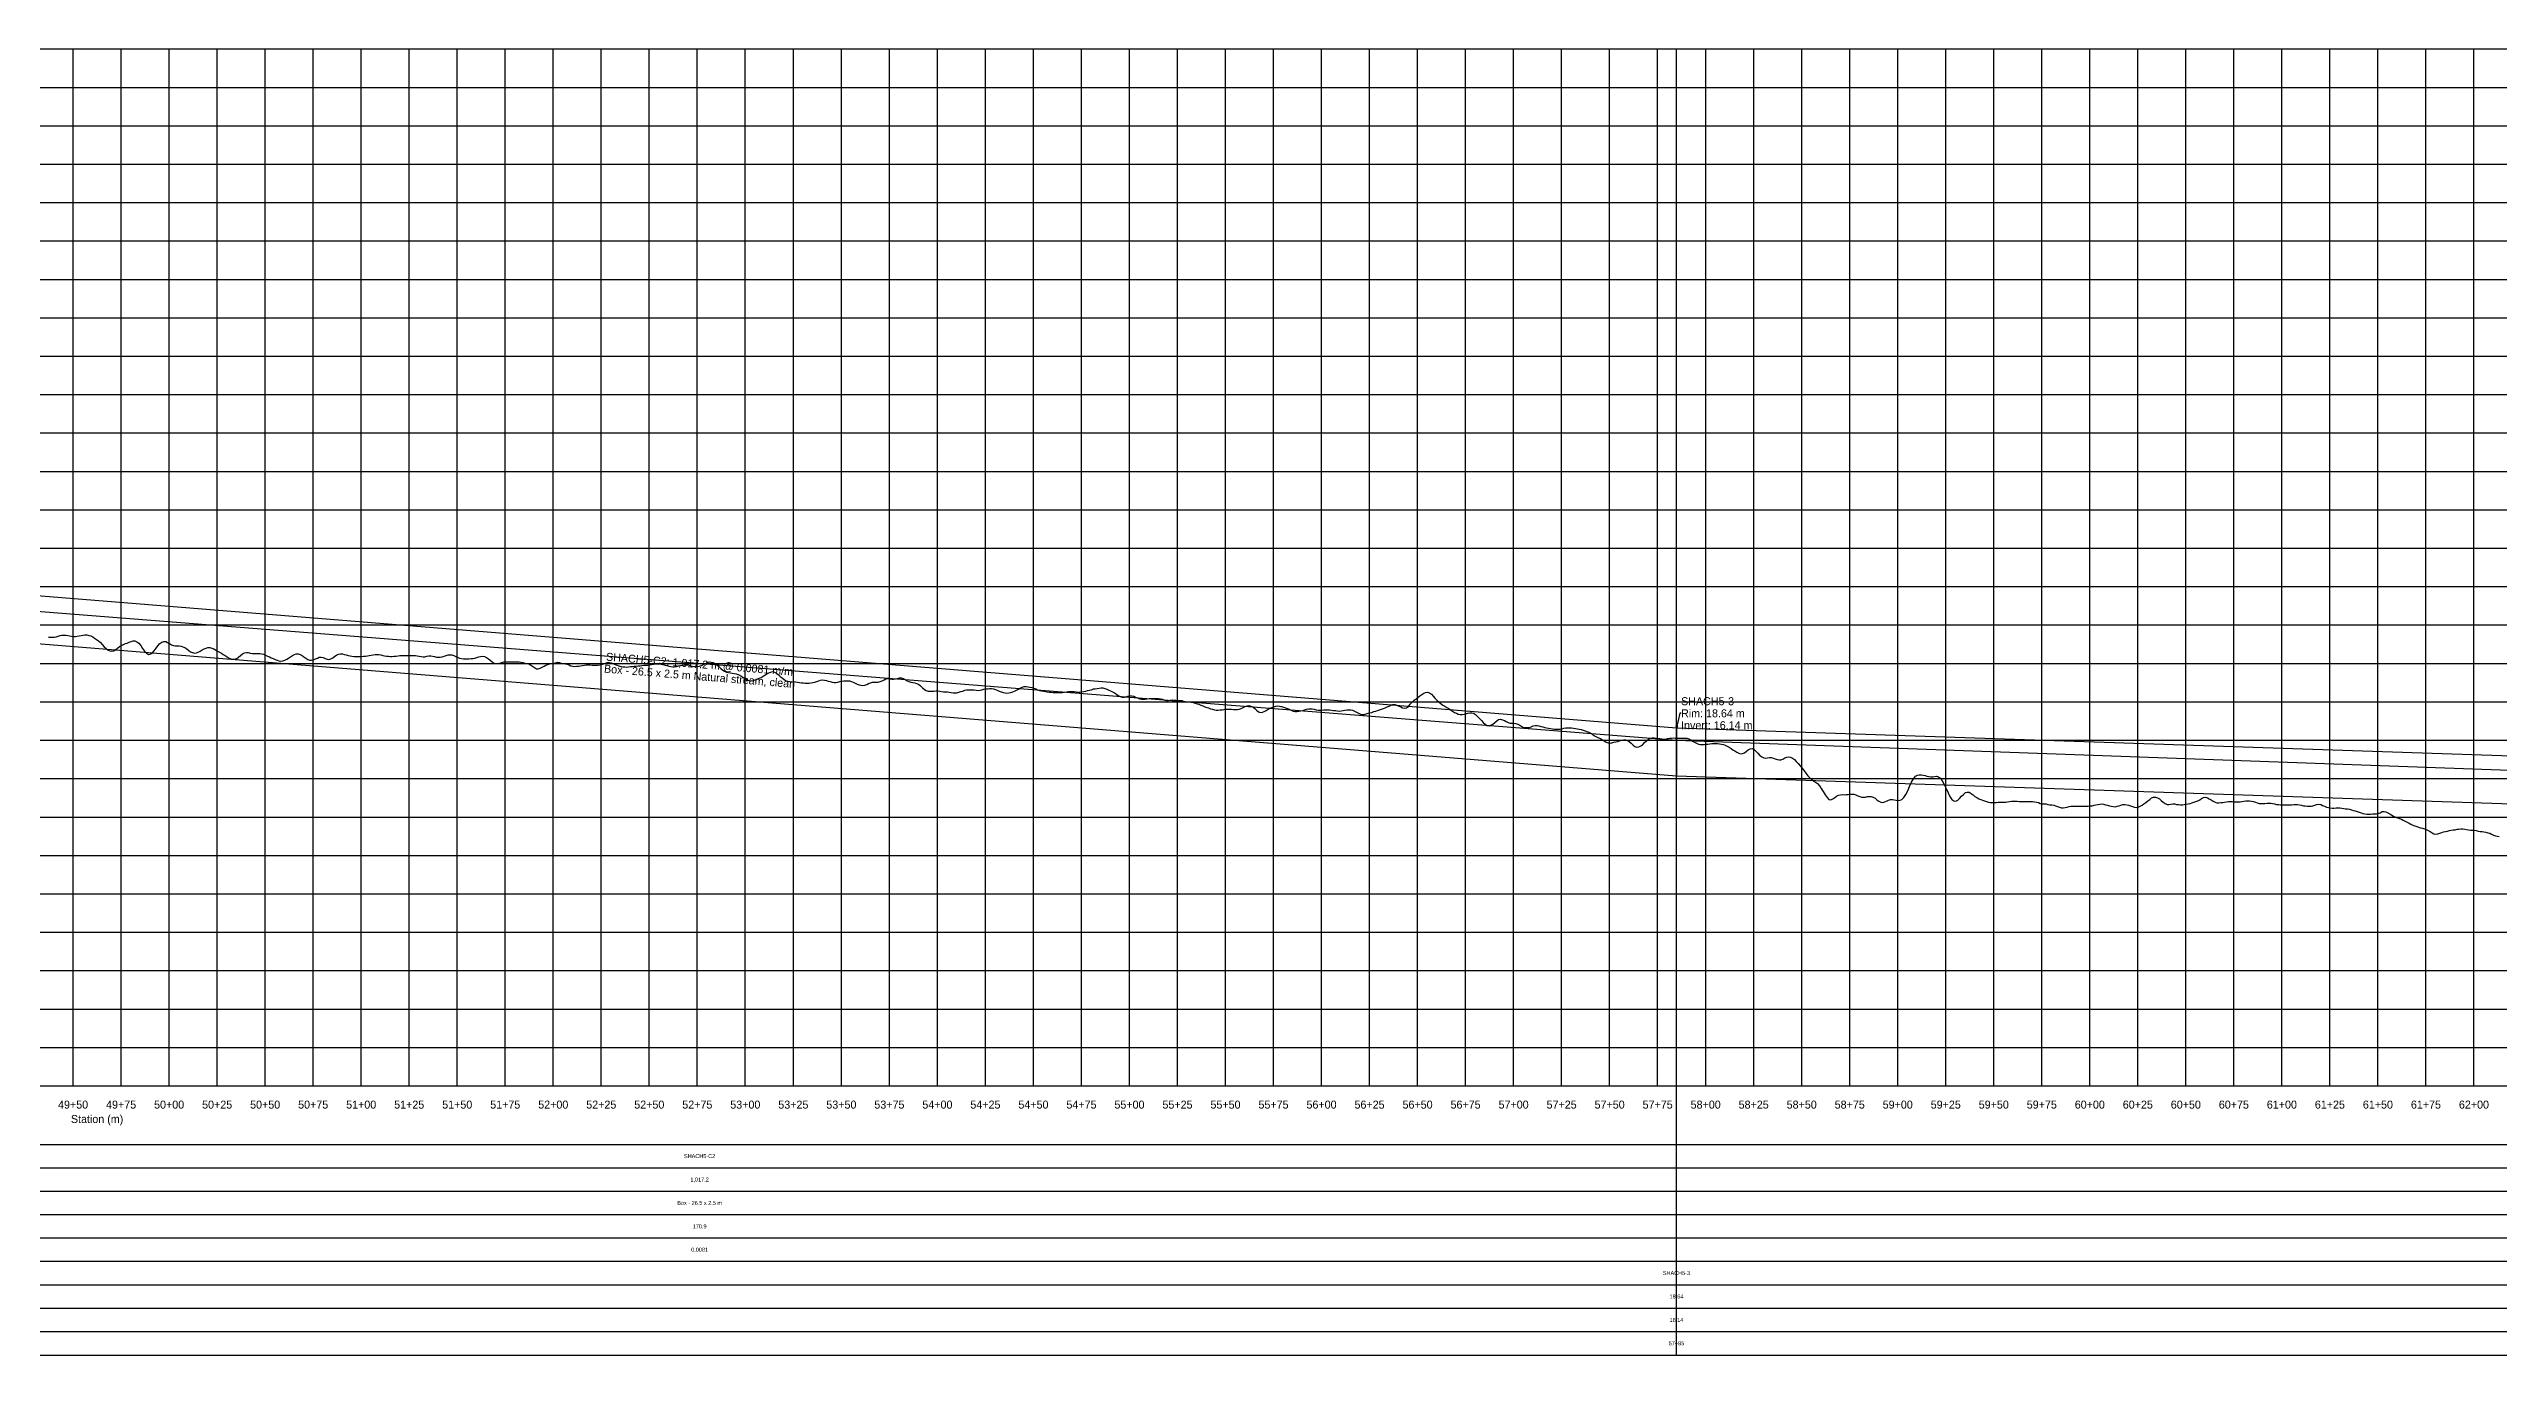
# Model space of a CAD drawing. Extents: x -64 to 9953, y -140 to 549.
# Drawn here: x 4937 to 6213, y -140 to 540 of the extents above; entities that cross this region are included whole.
import ezdxf
from ezdxf.enums import TextEntityAlignment as Align

# ---------------------------------------------------------------- set-up
doc = ezdxf.new("R2010")
doc.units = 0
for name, color, linetype in [('Annotation', 7, 'Continuous'), ('Annotation_Table', 254, 'Continuous'), ('Crown', 7, 'Continuous'), ('Grid', 254, 'Continuous'), ('Grid_Text', 7, 'Continuous'), ('Ground_Elevation', 3, 'Continuous'), ('Hydraulic_Grade', 5, 'Continuous'), ('Invert', 7, 'Continuous'), ('Structure', 7, 'Continuous')]:
    doc.layers.add(name, color=color, linetype=linetype)

msp = doc.modelspace()

# ---------------------------------------------------------------- linework, layer by layer
at = {"layer": 'Annotation', "color": 0}
msp.add_lwpolyline([(5787.2, 194), (5786.5, 194), (5784.8, 186.4)], dxfattribs=at)
msp.add_lwpolyline([(5784.8, 186.4), (5784.6, 187.4), (5785.4, 187.2)], close=True, dxfattribs=at)
at = {"layer": 'Annotation_Table', "color": 254}
for points in [[(5784.8, -140.2), (5784.8, 540)], [(-25, -30.5), (9925, -30.5)], [(-25, -42.7), (9925, -42.7)], [(-25, -54.9), (9925, -54.9)], [(-25, -67.1), (9925, -67.1)], [(-25, -79.2), (9925, -79.2)], [(-25, -91.4), (9925, -91.4)], [(-25, -103.6), (9925, -103.6)], [(-25, -115.8), (9925, -115.8)], [(-25, -128), (9925, -128)], [(-25, -140.2), (9925, -140.2)]]:
    msp.add_lwpolyline(points, dxfattribs=at)
at = {"layer": 'Crown', "color": 0}
for points in [[(4767.6, 268.5), (5784.8, 186.4)], [(5784.8, 186.4), (5784.8, 186.4)], [(5784.8, 186.4), (7182.6, 139.5)]]:
    msp.add_lwpolyline(points, dxfattribs=at)
at = {"layer": 'Grid', "color": 254}
for points in [[(-25, 540), (9925, 540)], [(4950, 0), (4950, 540)], [(4975, 0), (4975, 540)], [(5000, 0), (5000, 540)], [(5025, 0), (5025, 540)], [(5050, 0), (5050, 540)], [(5075, 0), (5075, 540)], [(5100, 0), (5100, 540)], [(5125, 0), (5125, 540)], [(5150, 0), (5150, 540)], [(5175, 0), (5175, 540)], [(5200, 0), (5200, 540)], [(5225, 0), (5225, 540)], [(5250, 0), (5250, 540)], [(5275, 0), (5275, 540)], [(5300, 0), (5300, 540)], [(5325, 0), (5325, 540)], [(5350, 0), (5350, 540)], [(5375, 0), (5375, 540)], [(5400, 0), (5400, 540)], [(5425, 0), (5425, 540)], [(5450, 0), (5450, 540)], [(5475, 0), (5475, 540)], [(5500, 0), (5500, 540)], [(5525, 0), (5525, 540)], [(5550, 0), (5550, 540)], [(5575, 0), (5575, 540)], [(5600, 0), (5600, 540)], [(5625, 0), (5625, 540)], [(5650, 0), (5650, 540)], [(5675, 0), (5675, 540)], [(5700, 0), (5700, 540)], [(5725, 0), (5725, 540)], [(5750, 0), (5750, 540)], [(5775, 0), (5775, 540)], [(5800, 0), (5800, 540)], [(5825, 0), (5825, 540)], [(5850, 0), (5850, 540)], [(5875, 0), (5875, 540)], [(5900, 0), (5900, 540)], [(5925, 0), (5925, 540)], [(5950, 0), (5950, 540)], [(5975, 0), (5975, 540)], [(6000, 0), (6000, 540)], [(6025, 0), (6025, 540)], [(6050, 0), (6050, 540)], [(6075, 0), (6075, 540)], [(6100, 0), (6100, 540)], [(6125, 0), (6125, 540)], [(6150, 0), (6150, 540)], [(6175, 0), (6175, 540)], [(6200, 0), (6200, 540)], [(-25, 520), (9925, 520)], [(-25, 500), (9925, 500)], [(-25, 480), (9925, 480)], [(-25, 460), (9925, 460)], [(-25, 440), (9925, 440)], [(-25, 420), (9925, 420)], [(-25, 400), (9925, 400)], [(-25, 380), (9925, 380)], [(-25, 360), (9925, 360)], [(-25, 340), (9925, 340)], [(-25, 320), (9925, 320)], [(-25, 300), (9925, 300)], [(-25, 280), (9925, 280)], [(-25, 260), (9925, 260)], [(-25, 240), (9925, 240)], [(-25, 220), (9925, 220)], [(-25, 200), (9925, 200)], [(-25, 180), (9925, 180)], [(-25, 160), (9925, 160)], [(-25, 140), (9925, 140)], [(-25, 120), (9925, 120)], [(-25, 100), (9925, 100)], [(-25, 80), (9925, 80)], [(-25, 60), (9925, 60)], [(-25, 40), (9925, 40)], [(-25, 20), (9925, 20)], [(-25, 0), (9925, 0)]]:
    msp.add_lwpolyline(points, dxfattribs=at)
at = {"layer": 'Ground_Elevation', "color": 3}
msp.add_lwpolyline([(4937.2, 233.6), (4938.2, 233.6), (4939.2, 233.6), (4940.2, 233.7), (4941.2, 233.9), (4942.2, 234.2), (4943.2, 234.5), (4944.2, 234.7), (4945.2, 234.7), (4946.2, 234.7), (4947.2, 234.5), (4948.2, 234.3), (4949.2, 234.1), (4950.2, 234), (4951.2, 234), (4952.2, 234.1), (4953.2, 234.3), (4954.2, 234.5), (4955.2, 234.7), (4956.2, 234.8), (4957.2, 234.8), (4958.2, 234.6), (4959.2, 234.3), (4960.2, 233.9), (4961.2, 233.2), (4962.2, 232.5), (4963.2, 231.8), (4964.2, 230.9), (4965.2, 229.8), (4966.2, 228.7), (4967.2, 227.7), (4968.2, 226.9), (4969.2, 226.5), (4970.2, 226.3), (4971.2, 226.6), (4972.2, 227.2), (4973.2, 228), (4974.2, 228.8), (4975.2, 229.4), (4976.2, 229.9), (4977.2, 230.3), (4978.2, 230.6), (4979.2, 231), (4980.2, 231.4), (4981.2, 231.7), (4982.2, 231.7), (4983.2, 231.3), (4984.2, 230.5), (4985.2, 229.3), (4986.2, 227.8), (4987.2, 226.4), (4988.2, 225.3), (4989.2, 224.7), (4990.2, 224.8), (4991.2, 225.4), (4992.2, 226.5), (4993.2, 227.9), (4994.2, 229.2), (4995.2, 230.3), (4996.2, 231.1), (4997.2, 231.4), (4998.2, 231.4), (4999.2, 230.9), (5000.2, 230.3), (5001.2, 229.7), (5002.2, 229.3), (5003.2, 229.2), (5004.2, 229.2), (5005.2, 229.2), (5006.2, 229), (5007.2, 228.7), (5008.2, 228.2), (5009.2, 227.6), (5010.2, 226.8), (5011.2, 226.1), (5012.2, 225.7), (5013.2, 225.4), (5014.2, 225.5), (5015.2, 225.9), (5016.2, 226.4), (5017.2, 227), (5018.2, 227.6), (5019.2, 228), (5020.2, 228.2), (5021.2, 228.2), (5022.2, 228), (5023.2, 227.6), (5024.2, 227), (5025.2, 226.4), (5026.2, 225.9), (5027.2, 225.3), (5028.2, 224.7), (5029.2, 224.1), (5030.2, 223.4), (5031.2, 222.8), (5032.2, 222.4), (5033.2, 222.2), (5034.2, 222.2), (5035.2, 222.6), (5036.2, 223.3), (5037.2, 224.1), (5038.2, 224.9), (5039.2, 225.5), (5040.2, 225.7), (5041.2, 225.6), (5042.2, 225.4), (5043.2, 225.2), (5044.2, 225.2), (5045.2, 225.2), (5046.2, 225.2), (5047.2, 225.2), (5048.2, 225), (5049.2, 224.8), (5050.2, 224.3), (5051.2, 223.8), (5052.2, 223.4), (5053.2, 222.9), (5054.2, 222.5), (5055.2, 222.1), (5056.2, 221.7), (5057.2, 221.4), (5058.2, 221.2), (5059.2, 221.3), (5060.2, 221.7), (5061.2, 222.2), (5062.2, 222.8), (5063.2, 223.5), (5064.2, 224.1), (5065.2, 224.7), (5066.2, 224.9), (5067.2, 224.9), (5068.2, 224.7), (5069.2, 224.2), (5070.2, 223.5), (5071.2, 222.8), (5072.2, 222.1), (5073.2, 221.6), (5074.2, 221.6), (5075.2, 221.9), (5076.2, 222.3), (5077.2, 222.8), (5078.2, 223.2), (5079.2, 223.2), (5080.2, 223), (5081.2, 222.6), (5082.2, 222.2), (5083.2, 222.1), (5084.2, 222.3), (5085.2, 222.9), (5086.2, 223.7), (5087.2, 224.3), (5088.2, 224.8), (5089.2, 224.9), (5090.2, 224.9), (5091.2, 224.7), (5092.2, 224.5), (5093.2, 224.2), (5094.2, 223.9), (5095.2, 223.8), (5096.2, 223.6), (5097.2, 223.6), (5098.2, 223.6), (5099.2, 223.6), (5100.2, 223.6), (5101.2, 223.7), (5102.2, 223.8), (5103.2, 224), (5104.2, 224.1), (5105.2, 224.3), (5106.2, 224.4), (5107.2, 224.6), (5108.2, 224.7), (5109.2, 224.6), (5110.2, 224.4), (5111.2, 224.1), (5112.2, 223.9), (5113.2, 223.8), (5114.2, 223.7), (5115.2, 223.6), (5116.2, 223.6), (5117.2, 223.7), (5118.2, 223.8), (5119.2, 223.9), (5120.2, 224.1), (5121.2, 224.1), (5122.2, 224.1), (5123.2, 224.1), (5124.2, 224.2), (5125.2, 224.1), (5126.2, 224.1), (5127.2, 224.1), (5128.2, 224.1), (5129.2, 223.9), (5130.2, 223.8), (5131.2, 223.6), (5132.2, 223.5), (5133.2, 223.5), (5134.2, 223.7), (5135.2, 223.9), (5136.2, 223.9), (5137.2, 223.8), (5138.2, 223.6), (5139.2, 223.3), (5140.2, 223.2), (5141.2, 223.2), (5142.2, 223.4), (5143.2, 223.7), (5144.2, 224.1), (5145.2, 224.4), (5146.2, 224.5), (5147.2, 224.4), (5148.2, 224.1), (5149.2, 223.6), (5150.2, 223.2), (5151.2, 222.8), (5152.2, 222.5), (5153.2, 222.4), (5154.2, 222.3), (5155.2, 222.3), (5156.2, 222.4), (5157.2, 222.5), (5158.2, 222.6), (5159.2, 222.8), (5160.2, 223.1), (5161.2, 223.4), (5162.2, 223.6), (5163.2, 223.7), (5164.2, 223.6), (5165.2, 223.1), (5166.2, 222.4), (5167.2, 221.6), (5168.2, 220.9), (5169.2, 220.2), (5170.2, 220), (5171.2, 220), (5172.2, 220.2), (5173.2, 220.5), (5174.2, 220.8), (5175.2, 220.9), (5176.2, 220.9), (5177.2, 220.9), (5178.2, 220.8), (5179.2, 220.8), (5180.2, 220.8), (5181.2, 220.8), (5182.2, 220.8), (5183.2, 220.6), (5184.2, 220.4), (5185.2, 220.2), (5186.2, 220), (5187.2, 219.7), (5188.2, 219.2), (5189.2, 218.5), (5190.2, 217.8), (5191.2, 217.2), (5192.2, 217.1), (5193.2, 217.5), (5194.2, 218.1), (5195.2, 218.6), (5196.2, 219.1), (5197.2, 219.4), (5198.2, 219.7), (5199.2, 220), (5200.2, 220.2), (5201.2, 220.3), (5202.2, 220.6), (5203.2, 220.5), (5204.2, 220.2), (5205.2, 220), (5206.2, 219.8), (5207.2, 219.6), (5208.2, 219.2), (5209.2, 218.8), (5210.2, 218.5), (5211.2, 218.4), (5212.2, 218.5), (5213.2, 218.6), (5214.2, 218.8), (5215.2, 218.9), (5216.2, 219.1), (5217.2, 219.2), (5218.2, 219.2), (5219.2, 219.2), (5220.2, 219.1), (5221.2, 219.1), (5222.2, 219), (5223.2, 219.1), (5224.2, 219.3), (5225.2, 219.5), (5226.2, 219.8), (5227.2, 220.1), (5228.2, 220.4), (5229.2, 220.4), (5230.2, 220.3), (5231.2, 220), (5232.2, 219.5), (5233.2, 219.1), (5234.2, 218.7), (5235.2, 218.4), (5236.2, 218.2), (5237.2, 218.2), (5238.2, 218.1), (5239.2, 218.2), (5240.2, 218.3), (5241.2, 218.4), (5242.2, 218.5), (5243.2, 218.6), (5244.2, 218.7), (5245.2, 218.8), (5246.2, 218.9), (5247.2, 219), (5248.2, 219.1), (5249.2, 219.1), (5250.2, 219.3), (5251.2, 219.4), (5252.2, 219.6), (5253.2, 219.7), (5254.2, 219.8), (5255.2, 219.7), (5256.2, 219.6), (5257.2, 219.4), (5258.2, 219.1), (5259.2, 218.9), (5260.2, 218.6), (5261.2, 218.4), (5262.2, 218.2), (5263.2, 218.2), (5264.2, 218.4), (5265.2, 218.7), (5266.2, 218.9), (5267.2, 219.1), (5268.2, 219.2), (5269.2, 219.3), (5270.2, 219.2), (5271.2, 218.9), (5272.2, 218.6), (5273.2, 218.4), (5274.2, 218.4), (5275.2, 218.4), (5276.2, 218.6), (5277.2, 218.9), (5278.2, 219.4), (5279.2, 220), (5280.2, 220.5), (5281.2, 220.8), (5282.2, 220.7), (5283.2, 220.5), (5284.2, 219.9), (5285.2, 219.2), (5286.2, 218.3), (5287.2, 217.3), (5288.2, 216.5), (5289.2, 215.9), (5290.2, 215.5), (5291.2, 215.2), (5292.2, 215.1), (5293.2, 214.9), (5294.2, 214.8), (5295.2, 214.5), (5296.2, 214.2), (5297.2, 213.8), (5298.2, 213.2), (5299.2, 212.5), (5300.2, 211.8), (5301.2, 211.3), (5302.2, 211.1), (5303.2, 211), (5304.2, 211.1), (5305.2, 211.4), (5306.2, 211.8), (5307.2, 212.3), (5308.2, 212.7), (5309.2, 213.3), (5310.2, 213.9), (5311.2, 214.5), (5312.2, 215.1), (5313.2, 215.5), (5314.2, 215.7), (5315.2, 215.4), (5316.2, 214.9), (5317.2, 214.1), (5318.2, 213.2), (5319.2, 212.4), (5320.2, 211.6), (5321.2, 211), (5322.2, 210.7), (5323.2, 210.5), (5324.2, 210.4), (5325.2, 210.5), (5326.2, 210.4), (5327.2, 210.3), (5328.2, 210.1), (5329.2, 209.9), (5330.2, 209.8), (5331.2, 209.7), (5332.2, 209.7), (5333.2, 209.7), (5334.2, 209.8), (5335.2, 210), (5336.2, 210.2), (5337.2, 210.6), (5338.2, 210.9), (5339.2, 211.2), (5340.2, 211.4), (5341.2, 211.3), (5342.2, 211.1), (5343.2, 210.8), (5344.2, 210.5), (5345.2, 210.2), (5346.2, 210.1), (5347.2, 210.1), (5348.2, 210.3), (5349.2, 210.5), (5350.2, 210.7), (5351.2, 210.9), (5352.2, 211), (5353.2, 211), (5354.2, 210.9), (5355.2, 210.6), (5356.2, 210.2), (5357.2, 209.7), (5358.2, 209.2), (5359.2, 208.9), (5360.2, 208.6), (5361.2, 208.5), (5362.2, 208.7), (5363.2, 209), (5364.2, 209.5), (5365.2, 209.9), (5366.2, 210.2), (5367.2, 210.3), (5368.2, 210.3), (5369.2, 210.3), (5370.2, 210.5), (5371.2, 211), (5372.2, 211.5), (5373.2, 211.9), (5374.2, 212.1), (5375.2, 212), (5376.2, 211.8), (5377.2, 211.8), (5378.2, 211.9), (5379.2, 212.1), (5380.2, 212.4), (5381.2, 212.5), (5382.2, 212.1), (5383.2, 211.6), (5384.2, 211), (5385.2, 210.5), (5386.2, 210.2), (5387.2, 210), (5388.2, 209.8), (5389.2, 209.6), (5390.2, 209.1), (5391.2, 208.3), (5392.2, 207.3), (5393.2, 206.4), (5394.2, 205.9), (5395.2, 205.6), (5396.2, 205.5), (5397.2, 205.5), (5398.2, 205.6), (5399.2, 205.7), (5400.2, 205.7), (5401.2, 205.6), (5402.2, 205.4), (5403.2, 205.2), (5404.2, 205.2), (5405.2, 205.2), (5406.2, 205.1), (5407.2, 204.9), (5408.2, 204.7), (5409.2, 204.7), (5410.2, 204.7), (5411.2, 205), (5412.2, 205.3), (5413.2, 205.6), (5414.2, 206), (5415.2, 206.2), (5416.2, 206.3), (5417.2, 206.3), (5418.2, 206.3), (5419.2, 206.2), (5420.2, 206.1), (5421.2, 205.9), (5422.2, 206.1), (5423.2, 206.3), (5424.2, 206.5), (5425.2, 206.7), (5426.2, 206.8), (5427.2, 206.9), (5428.2, 206.9), (5429.2, 206.8), (5430.2, 206.4), (5431.2, 206), (5432.2, 205.6), (5433.2, 205.2), (5434.2, 204.8), (5435.2, 204.6), (5436.2, 204.5), (5437.2, 204.6), (5438.2, 204.9), (5439.2, 205.2), (5440.2, 205.6), (5441.2, 206.1), (5442.2, 206.6), (5443.2, 207.2), (5444.2, 207.6), (5445.2, 207.9), (5446.2, 207.9), (5447.2, 207.8), (5448.2, 207.6), (5449.2, 207.4), (5450.2, 207.1), (5451.2, 206.7), (5452.2, 206.2), (5453.2, 205.9), (5454.2, 205.7), (5455.2, 205.5), (5456.2, 205.3), (5457.2, 205.2), (5458.2, 205.1), (5459.2, 205), (5460.2, 204.9), (5461.2, 204.8), (5462.2, 204.8), (5463.2, 204.8), (5464.2, 204.8), (5465.2, 204.9), (5466.2, 205), (5467.2, 205.2), (5468.2, 205.3), (5469.2, 205.3), (5470.2, 205.3), (5471.2, 205.3), (5472.2, 205.2), (5473.2, 205.1), (5474.2, 205.1), (5475.2, 205.2), (5476.2, 205.3), (5477.2, 205.5), (5478.2, 205.8), (5479.2, 206), (5480.2, 206.3), (5481.2, 206.7), (5482.2, 206.8), (5483.2, 207), (5484.2, 207.1), (5485.2, 207.2), (5486.2, 207.2), (5487.2, 206.9), (5488.2, 206.6), (5489.2, 206.1), (5490.2, 205.7), (5491.2, 205.2), (5492.2, 204.6), (5493.2, 203.9), (5494.2, 203.3), (5495.2, 202.8), (5496.2, 202.5), (5497.2, 202.4), (5498.2, 202.6), (5499.2, 202.9), (5500.2, 203.1), (5501.2, 203.1), (5502.2, 202.9), (5503.2, 202.5), (5504.2, 202), (5505.2, 201.6), (5506.2, 201.4), (5507.2, 201.4), (5508.2, 201.4), (5509.2, 201.6), (5510.2, 201.7), (5511.2, 201.8), (5512.2, 201.7), (5513.2, 201.7), (5514.2, 201.7), (5515.2, 201.7), (5516.2, 201.6), (5517.2, 201.3), (5518.2, 200.9), (5519.2, 200.7), (5520.2, 200.7), (5521.2, 200.8), (5522.2, 201), (5523.2, 200.9), (5524.2, 200.8), (5525.2, 200.7), (5526.2, 200.6), (5527.2, 200.6), (5528.2, 200.4), (5529.2, 200.2), (5530.2, 200), (5531.2, 199.9), (5532.2, 199.8), (5533.2, 199.6), (5534.2, 199.3), (5535.2, 199), (5536.2, 198.7), (5537.2, 198.3), (5538.2, 197.9), (5539.2, 197.4), (5540.2, 197.1), (5541.2, 196.8), (5542.2, 196.4), (5543.2, 196.1), (5544.2, 195.8), (5545.2, 195.7), (5546.2, 195.7), (5547.2, 195.8), (5548.2, 195.9), (5549.2, 196), (5550.2, 196.1), (5551.2, 196.2), (5552.2, 196.1), (5553.2, 196.1), (5554.2, 196), (5555.2, 196), (5556.2, 196), (5557.2, 196.1), (5558.2, 196.5), (5559.2, 197), (5560.2, 197.5), (5561.2, 197.9), (5562.2, 198), (5563.2, 197.8), (5564.2, 197.3), (5565.2, 196.5), (5566.2, 195.6), (5567.2, 194.8), (5568.2, 194.5), (5569.2, 194.6), (5570.2, 195), (5571.2, 195.5), (5572.2, 196.1), (5573.2, 196.6), (5574.2, 197), (5575.2, 197.4), (5576.2, 197.7), (5577.2, 197.9), (5578.2, 197.8), (5579.2, 197.6), (5580.2, 197.2), (5581.2, 196.9), (5582.2, 196.5), (5583.2, 196.2), (5584.2, 195.7), (5585.2, 195.2), (5586.2, 194.9), (5587.2, 194.9), (5588.2, 195.1), (5589.2, 195.3), (5590.2, 195.5), (5591.2, 195.8), (5592.2, 196.2), (5593.2, 196.4), (5594.2, 196.4), (5595.2, 196.3), (5596.2, 196.1), (5597.2, 195.9), (5598.2, 195.7), (5599.2, 195.7), (5600.2, 195.7), (5601.2, 195.8), (5602.2, 195.9), (5603.2, 195.9), (5604.2, 195.8), (5605.2, 195.6), (5606.2, 195.5), (5607.2, 195.4), (5608.2, 195.3), (5609.2, 195.2), (5610.2, 195.3), (5611.2, 195.5), (5612.2, 195.7), (5613.2, 195.9), (5614.2, 195.9), (5615.2, 195.8), (5616.2, 195.6), (5617.2, 195.1), (5618.2, 194.6), (5619.2, 194), (5620.2, 193.5), (5621.2, 193.3), (5622.2, 193.4), (5623.2, 193.7), (5624.2, 194), (5625.2, 194.3), (5626.2, 194.5), (5627.2, 194.9), (5628.2, 195.2), (5629.2, 195.5), (5630.2, 195.8), (5631.2, 196.1), (5632.2, 196.5), (5633.2, 196.9), (5634.2, 197.3), (5635.2, 197.8), (5636.2, 198.3), (5637.2, 198.6), (5638.2, 198.6), (5639.2, 198.3), (5640.2, 197.8), (5641.2, 197.3), (5642.2, 196.8), (5643.2, 196.6), (5644.2, 196.8), (5645.2, 197.6), (5646.2, 198.7), (5647.2, 199.8), (5648.2, 200.8), (5649.2, 201.6), (5650.2, 202.3), (5651.2, 203.1), (5652.2, 203.8), (5653.2, 204.5), (5654.2, 204.9), (5655.2, 205), (5656.2, 204.6), (5657.2, 203.9), (5658.2, 202.9), (5659.2, 201.8), (5660.2, 200.7), (5661.2, 199.8), (5662.2, 199), (5663.2, 198.3), (5664.2, 197.7), (5665.2, 197.1), (5666.2, 196.5), (5667.2, 195.8), (5668.2, 195.1), (5669.2, 194.5), (5670.2, 194), (5671.2, 193.6), (5672.2, 193.4), (5673.2, 193.3), (5674.2, 193.5), (5675.2, 193.7), (5676.2, 194), (5677.2, 194.2), (5678.2, 194.2), (5679.2, 194), (5680.2, 193.3), (5681.2, 192.3), (5682.2, 191.3), (5683.2, 190.2), (5684.2, 189.2), (5685.2, 188.3), (5686.2, 187.6), (5687.2, 187.5), (5688.2, 187.8), (5689.2, 188.4), (5690.2, 189.3), (5691.2, 190.1), (5692.2, 190.7), (5693.2, 190.9), (5694.2, 190.6), (5695.2, 190.2), (5696.2, 189.7), (5697.2, 189.2), (5698.2, 188.9), (5699.2, 188.8), (5700.2, 188.8), (5701.2, 188.7), (5702.2, 188.4), (5703.2, 187.9), (5704.2, 187.2), (5705.2, 186.7), (5706.2, 186.6), (5707.2, 186.6), (5708.2, 186.7), (5709.2, 187), (5710.2, 187.4), (5711.2, 187.7), (5712.2, 187.7), (5713.2, 187.5), (5714.2, 187.2), (5715.2, 186.9), (5716.2, 186.6), (5717.2, 186.5), (5718.2, 186.3), (5719.2, 186.1), (5720.2, 185.9), (5721.2, 185.8), (5722.2, 185.7), (5723.2, 185.7), (5724.2, 185.8), (5725.2, 186), (5726.2, 186.2), (5727.2, 186.4), (5728.2, 186.5), (5729.2, 186.5), (5730.2, 186.4), (5731.2, 186.2), (5732.2, 186.1), (5733.2, 185.9), (5734.2, 185.7), (5735.2, 185.5), (5736.2, 185.2), (5737.2, 184.9), (5738.2, 184.6), (5739.2, 184.2), (5740.2, 183.6), (5741.2, 183), (5742.2, 182.3), (5743.2, 181.8), (5744.2, 181.3), (5745.2, 180.8), (5746.2, 180.2), (5747.2, 179.6), (5748.2, 179), (5749.2, 178.6), (5750.2, 178.5), (5751.2, 178.6), (5752.2, 178.9), (5753.2, 179.1), (5754.2, 179.4), (5755.2, 179.7), (5756.2, 180), (5757.2, 180.2), (5758.2, 180.2), (5759.2, 179.9), (5760.2, 179.3), (5761.2, 178.4), (5762.2, 177.5), (5763.2, 176.7), (5764.2, 176.4), (5765.2, 176.5), (5766.2, 177), (5767.2, 177.8), (5768.2, 178.8), (5769.2, 179.7), (5770.2, 180.5), (5771.2, 181), (5772.2, 181.2), (5773.2, 181.2), (5774.2, 181.1), (5775.2, 180.9), (5776.2, 180.8), (5777.2, 180.7), (5778.2, 180.6), (5779.2, 180.6), (5780.2, 180.8), (5781.2, 181), (5782.2, 181.1), (5783.2, 181.2), (5784.2, 181.1), (5785.2, 181.1), (5786.2, 181.1), (5787.2, 181.1), (5788.2, 181.1), (5789.2, 181.1), (5790.2, 181), (5791.2, 180.7), (5792.2, 180.2), (5793.2, 179.5), (5794.2, 178.9), (5795.2, 178.4), (5796.2, 178), (5797.2, 177.8), (5798.2, 177.8), (5799.2, 177.8), (5800.2, 177.9), (5801.2, 178), (5802.2, 178.1), (5803.2, 178.2), (5804.2, 178.2), (5805.2, 178.2), (5806.2, 178.2), (5807.2, 178.1), (5808.2, 178), (5809.2, 177.8), (5810.2, 177.5), (5811.2, 176.9), (5812.2, 176.3), (5813.2, 175.6), (5814.2, 175), (5815.2, 174.4), (5816.2, 173.8), (5817.2, 173.2), (5818.2, 172.9), (5819.2, 173), (5820.2, 173.5), (5821.2, 174.3), (5822.2, 175), (5823.2, 175.5), (5824.2, 175.6), (5825.2, 175.1), (5826.2, 174.3), (5827.2, 173.2), (5828.2, 172.1), (5829.2, 171.4), (5830.2, 170.9), (5831.2, 170.7), (5832.2, 170.8), (5833.2, 171), (5834.2, 171), (5835.2, 170.7), (5836.2, 170.3), (5837.2, 169.9), (5838.2, 169.7), (5839.2, 169.8), (5840.2, 170.2), (5841.2, 170.8), (5842.2, 171.2), (5843.2, 171.3), (5844.2, 171.1), (5845.2, 170.7), (5846.2, 169.9), (5847.2, 168.9), (5848.2, 167.8), (5849.2, 166.7), (5850.2, 165.4), (5851.2, 164.1), (5852.2, 162.8), (5853.2, 161.5), (5854.2, 160.4), (5855.2, 159.5), (5856.2, 158.7), (5857.2, 158.1), (5858.2, 157.4), (5859.2, 156.3), (5860.2, 154.9), (5861.2, 153.2), (5862.2, 151.5), (5863.2, 150.1), (5864.2, 149.2), (5865.2, 148.9), (5866.2, 149.4), (5867.2, 150.1), (5868.2, 150.8), (5869.2, 151.3), (5870.2, 151.6), (5871.2, 151.7), (5872.2, 151.6), (5873.2, 151.7), (5874.2, 151.8), (5875.2, 151.9), (5876.2, 151.9), (5877.2, 151.9), (5878.2, 151.5), (5879.2, 151.1), (5880.2, 150.6), (5881.2, 150.4), (5882.2, 150.3), (5883.2, 150.4), (5884.2, 150.6), (5885.2, 150.7), (5886.2, 150.7), (5887.2, 150.4), (5888.2, 149.8), (5889.2, 149), (5890.2, 148.2), (5891.2, 147.7), (5892.2, 147.6), (5893.2, 147.9), (5894.2, 148.3), (5895.2, 148.8), (5896.2, 149.1), (5897.2, 149.1), (5898.2, 149), (5899.2, 148.8), (5900.2, 148.6), (5901.2, 148.7), (5902.2, 149.1), (5903.2, 150.1), (5904.2, 151.7), (5905.2, 153.7), (5906.2, 155.9), (5907.2, 158.1), (5908.2, 159.9), (5909.2, 161.2), (5910.2, 161.8), (5911.2, 161.9), (5912.2, 161.9), (5913.2, 161.8), (5914.2, 161.6), (5915.2, 161.3), (5916.2, 161.1), (5917.2, 161), (5918.2, 161), (5919.2, 161.1), (5920.2, 161.2), (5921.2, 161), (5922.2, 160.2), (5923.2, 158.8), (5924.2, 157), (5925.2, 154.8), (5926.2, 152.6), (5927.2, 150.7), (5928.2, 149.2), (5929.2, 148.4), (5930.2, 148.2), (5931.2, 148.7), (5932.2, 149.6), (5933.2, 150.8), (5934.2, 151.8), (5935.2, 152.7), (5936.2, 153), (5937.2, 152.9), (5938.2, 152.3), (5939.2, 151.5), (5940.2, 150.7), (5941.2, 150.1), (5942.2, 149.5), (5943.2, 149.1), (5944.2, 148.7), (5945.2, 148.4), (5946.2, 148), (5947.2, 147.8), (5948.2, 147.6), (5949.2, 147.5), (5950.2, 147.5), (5951.2, 147.5), (5952.2, 147.7), (5953.2, 147.8), (5954.2, 147.8), (5955.2, 147.8), (5956.2, 147.8), (5957.2, 147.9), (5958.2, 148.1), (5959.2, 148.2), (5960.2, 148.2), (5961.2, 148.2), (5962.2, 148.2), (5963.2, 148.1), (5964.2, 148), (5965.2, 148), (5966.2, 148), (5967.2, 148), (5968.2, 148), (5969.2, 148), (5970.2, 148), (5971.2, 147.9), (5972.2, 147.8), (5973.2, 147.5), (5974.2, 147.1), (5975.2, 146.9), (5976.2, 146.8), (5977.2, 146.8), (5978.2, 146.6), (5979.2, 146.4), (5980.2, 146.3), (5981.2, 146.1), (5982.2, 145.8), (5983.2, 145.5), (5984.2, 145.1), (5985.2, 144.8), (5986.2, 144.7), (5987.2, 144.9), (5988.2, 145.2), (5989.2, 145.5), (5990.2, 145.6), (5991.2, 145.7), (5992.2, 145.7), (5993.2, 145.7), (5994.2, 145.7), (5995.2, 145.6), (5996.2, 145.6), (5997.2, 145.6), (5998.2, 145.6), (5999.2, 145.7), (6000.2, 145.8), (6001.2, 145.9), (6002.2, 146.1), (6003.2, 146.3), (6004.2, 146.5), (6005.2, 146.7), (6006.2, 146.8), (6007.2, 146.7), (6008.2, 146.4), (6009.2, 146.1), (6010.2, 145.8), (6011.2, 145.6), (6012.2, 145.4), (6013.2, 145.3), (6014.2, 145.6), (6015.2, 145.9), (6016.2, 146.2), (6017.2, 146.5), (6018.2, 146.6), (6019.2, 146.4), (6020.2, 146.2), (6021.2, 145.8), (6022.2, 145.4), (6023.2, 145.1), (6024.2, 145), (6025.2, 145.2), (6026.2, 145.6), (6027.2, 146.2), (6028.2, 146.9), (6029.2, 147.5), (6030.2, 148.4), (6031.2, 149.2), (6032.2, 150), (6033.2, 150.3), (6034.2, 150.3), (6035.2, 150), (6036.2, 149.4), (6037.2, 148.6), (6038.2, 147.8), (6039.2, 147.1), (6040.2, 146.6), (6041.2, 146.6), (6042.2, 146.7), (6043.2, 146.8), (6044.2, 146.8), (6045.2, 146.6), (6046.2, 146.5), (6047.2, 146.4), (6048.2, 146.4), (6049.2, 146.5), (6050.2, 146.7), (6051.2, 146.9), (6052.2, 147.1), (6053.2, 147.4), (6054.2, 147.7), (6055.2, 148), (6056.2, 148.5), (6057.2, 149), (6058.2, 149.7), (6059.2, 150.2), (6060.2, 150.3), (6061.2, 150), (6062.2, 149.5), (6063.2, 148.9), (6064.2, 148.3), (6065.2, 147.7), (6066.2, 147.4), (6067.2, 147.4), (6068.2, 147.5), (6069.2, 147.6), (6070.2, 147.7), (6071.2, 147.9), (6072.2, 148.1), (6073.2, 148.1), (6074.2, 148), (6075.2, 147.9), (6076.2, 147.9), (6077.2, 147.9), (6078.2, 147.9), (6079.2, 148.1), (6080.2, 148.3), (6081.2, 148.4), (6082.2, 148.5), (6083.2, 148.5), (6084.2, 148.3), (6085.2, 148.1), (6086.2, 147.7), (6087.2, 147.3), (6088.2, 147.1), (6089.2, 147), (6090.2, 147.1), (6091.2, 147.1), (6092.2, 147.2), (6093.2, 147.2), (6094.2, 147.2), (6095.2, 147), (6096.2, 146.8), (6097.2, 146.6), (6098.2, 146.5), (6099.2, 146.4), (6100.2, 146.3), (6101.2, 146.3), (6102.2, 146.3), (6103.2, 146.3), (6104.2, 146.3), (6105.2, 146.4), (6106.2, 146.6), (6107.2, 146.6), (6108.2, 146.5), (6109.2, 146.3), (6110.2, 146.1), (6111.2, 145.9), (6112.2, 145.8), (6113.2, 145.7), (6114.2, 145.7), (6115.2, 145.7), (6116.2, 145.9), (6117.2, 146.2), (6118.2, 146.5), (6119.2, 146.7), (6120.2, 146.5), (6121.2, 146), (6122.2, 145.6), (6123.2, 145.2), (6124.2, 144.9), (6125.2, 144.8), (6126.2, 144.6), (6127.2, 144.6), (6128.2, 144.7), (6129.2, 144.8), (6130.2, 144.8), (6131.2, 144.6), (6132.2, 144.5), (6133.2, 144.3), (6134.2, 144.2), (6135.2, 144), (6136.2, 143.7), (6137.2, 143.4), (6138.2, 143.2), (6139.2, 142.9), (6140.2, 142.5), (6141.2, 142.1), (6142.2, 141.8), (6143.2, 141.6), (6144.2, 141.4), (6145.2, 141.4), (6146.2, 141.5), (6147.2, 141.6), (6148.2, 141.6), (6149.2, 141.6), (6150.2, 141.8), (6151.2, 142.2), (6152.2, 142.8), (6153.2, 142.9), (6154.2, 142.7), (6155.2, 142.2), (6156.2, 141.6), (6157.2, 141), (6158.2, 140.4), (6159.2, 139.9), (6160.2, 139.5), (6161.2, 139.2), (6162.2, 138.9), (6163.2, 138.3), (6164.2, 137.8), (6165.2, 137.3), (6166.2, 136.8), (6167.2, 136.3), (6168.2, 135.8), (6169.2, 135.4), (6170.2, 135), (6171.2, 134.7), (6172.2, 134.4), (6173.2, 134.2), (6174.2, 133.9), (6175.2, 133.5), (6176.2, 133), (6177.2, 132.4), (6178.2, 131.8), (6179.2, 131.3), (6180.2, 131.1), (6181.2, 131.2), (6182.2, 131.6), (6183.2, 131.9), (6184.2, 132.2), (6185.2, 132.5), (6186.2, 132.7), (6187.2, 132.9), (6188.2, 133.1), (6189.2, 133.3), (6190.2, 133.4), (6191.2, 133.6), (6192.2, 133.7), (6193.2, 133.8), (6194.2, 133.8), (6195.2, 133.7), (6196.2, 133.5), (6197.2, 133.4), (6198.2, 133.2), (6199.2, 133.1), (6200.2, 133.1), (6201.2, 132.9), (6202.2, 132.7), (6203.2, 132.5), (6204.2, 132.4), (6205.2, 132.3), (6206.2, 132.1), (6207.2, 131.8), (6208.2, 131.5), (6209.2, 131), (6210.2, 130.6), (6211.2, 130.2), (6212.2, 130), (6213.2, 129.9)], dxfattribs=at)
at = {"layer": 'Hydraulic_Grade', "color": 5}
for points in [[(4767.6, 260.1), (5784.8, 180.1)], [(5784.8, 180.1), (5784.8, 180.1)], [(5784.8, 180.1), (7182.6, 129.7)]]:
    msp.add_lwpolyline(points, dxfattribs=at)
at = {"layer": 'Invert', "color": 0}
for points in [[(4767.6, 243.5), (5784.8, 161.4)], [(5784.8, 161.4), (5784.8, 161.4)], [(5784.8, 161.4), (7182.6, 114.5)]]:
    msp.add_lwpolyline(points, dxfattribs=at)
at = {"layer": 'Structure', "color": 0}
msp.add_lwpolyline([(5784.8, 186.4), (5784.8, 161.4)], dxfattribs=at)
msp.add_lwpolyline([(5784.8, 186.4), (5784.8, 161.4)], dxfattribs=at)

# ---------------------------------------------------------------- texts
at = {"layer": 'Annotation', "color": 0}
for s, p in [('Box - 26.5 x 2.5 m Natural stream, clean', (5276.2, 213.3)), ('SHACH5-C2: 1,017.2 m @ 0.0081 m/m', (5276.2, 219.6))]:
    msp.add_text(s, height=4.167, rotation=355.3833, dxfattribs=at).set_placement(p, align=Align.MIDDLE_CENTER)
for s, height, p in [('SHACH5-3', 4.17, (5787.2, 200.3)), ('Rim: 18.64 m', 4.167, (5787.2, 194)), ('Invert: 16.14 m', 4.167, (5787.2, 187.8))]:
    msp.add_text(s, height=height, dxfattribs=at).set_placement(p, align=Align.MIDDLE_LEFT)
at = {"layer": 'Annotation_Table', "color": 0}
for s, height, p in [('SHACH5-C2', 2.08, (5276.2, -36.6)), ('1,017.2', 2.08, (5276.2, -48.8)), ('Box - 26.5 x 2.5 m', 2.083, (5276.2, -61)), ('170.9', 2.08, (5276.2, -73.2)), ('0.0081', 2.08, (5276.2, -85.3)), ('SHACH5-3', 2.08, (5784.8, -97.5)), ('18.64', 2.08, (5784.8, -109.7)), ('16.14', 2.08, (5784.8, -121.9)), ('57+85', 2.08, (5784.8, -134.1))]:
    msp.add_text(s, height=height, dxfattribs=at).set_placement(p, align=Align.MIDDLE_CENTER)
at = {"layer": 'Grid_Text', "color": 0}
for s, height, p in [('49+50', 4.17, (4950, -7.7)), ('49+75', 4.17, (4975, -7.7)), ('50+00', 4.17, (5000, -7.7)), ('50+25', 4.17, (5025, -7.7)), ('50+50', 4.17, (5050, -7.7)), ('50+75', 4.17, (5075, -7.7)), ('51+00', 4.17, (5100, -7.7)), ('51+25', 4.17, (5125, -7.7)), ('51+50', 4.17, (5150, -7.7)), ('51+75', 4.17, (5175, -7.7)), ('52+00', 4.17, (5200, -7.7)), ('52+25', 4.17, (5225, -7.7)), ('52+50', 4.17, (5250, -7.7)), ('52+75', 4.17, (5275, -7.7)), ('53+00', 4.17, (5300, -7.7)), ('53+25', 4.17, (5325, -7.7)), ('53+50', 4.17, (5350, -7.7)), ('53+75', 4.17, (5375, -7.7)), ('54+00', 4.17, (5400, -7.7)), ('54+25', 4.17, (5425, -7.7)), ('54+50', 4.17, (5450, -7.7)), ('54+75', 4.17, (5475, -7.7)), ('55+00', 4.17, (5500, -7.7)), ('55+25', 4.17, (5525, -7.7)), ('55+50', 4.17, (5550, -7.7)), ('55+75', 4.17, (5575, -7.7)), ('56+00', 4.17, (5600, -7.7)), ('56+25', 4.17, (5625, -7.7)), ('56+50', 4.17, (5650, -7.7)), ('56+75', 4.17, (5675, -7.7)), ('57+00', 4.17, (5700, -7.7)), ('57+25', 4.17, (5725, -7.7)), ('57+50', 4.17, (5750, -7.7)), ('57+75', 4.17, (5775, -7.7)), ('58+00', 4.17, (5800, -7.7)), ('58+25', 4.17, (5825, -7.7)), ('58+50', 4.17, (5850, -7.7)), ('58+75', 4.17, (5875, -7.7)), ('59+00', 4.17, (5900, -7.7)), ('59+25', 4.17, (5925, -7.7)), ('59+50', 4.17, (5950, -7.7)), ('59+75', 4.17, (5975, -7.7)), ('60+00', 4.17, (6000, -7.7)), ('60+25', 4.17, (6025, -7.7)), ('60+50', 4.17, (6050, -7.7)), ('60+75', 4.17, (6075, -7.7)), ('61+00', 4.17, (6100, -7.7)), ('61+25', 4.17, (6125, -7.7)), ('61+50', 4.17, (6150, -7.7)), ('61+75', 4.17, (6175, -7.7)), ('62+00', 4.17, (6200, -7.7)), ('Station (m)', 4.167, (4962.5, -15.2))]:
    msp.add_text(s, height=height, dxfattribs=at).set_placement(p, align=Align.TOP_CENTER)

doc.saveas('drawing.dxf')
